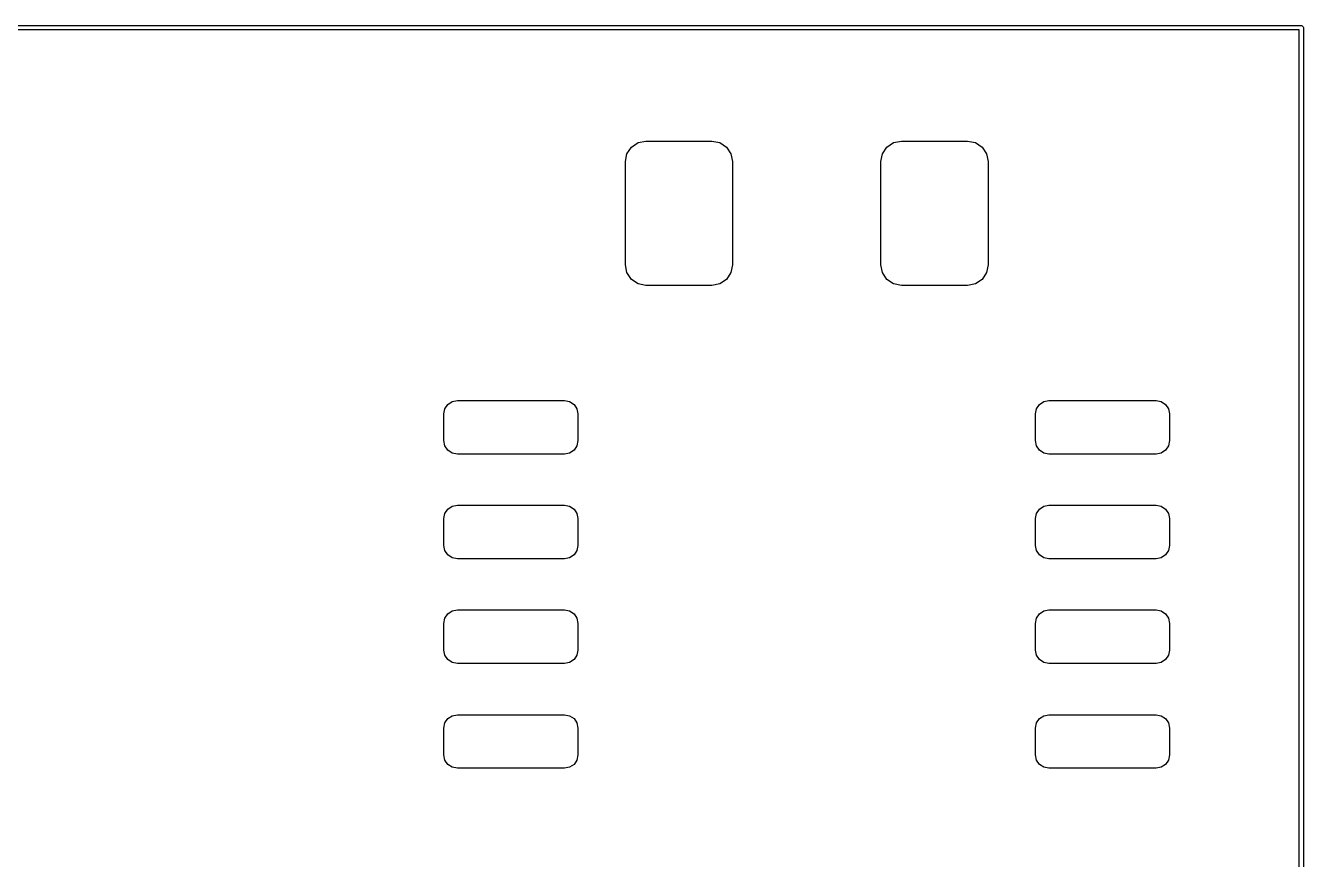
# Model space of a CAD drawing. Extents: x 126 to 188.3, y -91.5 to -70.
# Drawn here: x 140.77 to 156.28, y -80.08 to -69.97 of the extents above; entities that cross this region are included whole.
import ezdxf

# ---------------------------------------------------------------- set-up
doc = ezdxf.new("R2010")
doc.units = 0
doc.layers.add('BLACK', color=7, linetype='CONTINUOUS')

msp = doc.modelspace()

# ---------------------------------------------------------------- linework, layer by layer
at = {"layer": 'BLACK', "linetype": 'CONTINUOUS'}
for p, q in [((126, -69.975), (156.25, -69.975)), ((156.225, -70.025), (126.025, -70.025)), ((156.225, -91.475), (156.225, -70.025)), ((156.25, -69.975), (156.259567, -69.976903)), ((156.259567, -69.976903), (156.273097, -69.990433)), ((156.273097, -69.990433), (156.275, -70)), ((156.275, -70), (156.275, -91.5)), ((148.06903, -71.529329), (148.123223, -71.448223)), ((148.123223, -71.448223), (148.204329, -71.39403)), ((148.204329, -71.39403), (148.3, -71.375)), ((148.3, -71.375), (149.1, -71.375)), ((149.1, -71.375), (149.195671, -71.39403)), ((149.195671, -71.39403), (149.276777, -71.448223)), ((149.276777, -71.448223), (149.33097, -71.529329)), ((151.16903, -71.529329), (151.223223, -71.448223)), ((151.223223, -71.448223), (151.304329, -71.39403)), ((151.304329, -71.39403), (151.4, -71.375)), ((151.4, -71.375), (152.2, -71.375)), ((152.2, -71.375), (152.295671, -71.39403)), ((152.295671, -71.39403), (152.376777, -71.448223)), ((152.376777, -71.448223), (152.43097, -71.529329)), ((148.05, -71.625), (148.06903, -71.529329)), ((149.33097, -71.529329), (149.35, -71.625)), ((151.15, -71.625), (151.16903, -71.529329)), ((152.43097, -71.529329), (152.45, -71.625)), ((148.05, -72.875), (148.05, -71.625)), ((149.35, -71.625), (149.35, -72.875)), ((151.15, -72.875), (151.15, -71.625)), ((152.45, -71.625), (152.45, -72.875)), ((148.06903, -72.970671), (148.05, -72.875)), ((148.123223, -73.051777), (148.06903, -72.970671)), ((149.33097, -72.970671), (149.276777, -73.051777)), ((149.35, -72.875), (149.33097, -72.970671)), ((151.16903, -72.970671), (151.15, -72.875)), ((151.223223, -73.051777), (151.16903, -72.970671)), ((152.43097, -72.970671), (152.376777, -73.051777)), ((152.45, -72.875), (152.43097, -72.970671)), ((148.204329, -73.10597), (148.123223, -73.051777)), ((148.3, -73.125), (148.204329, -73.10597)), ((149.1, -73.125), (148.3, -73.125)), ((149.195671, -73.10597), (149.1, -73.125)), ((149.276777, -73.051777), (149.195671, -73.10597)), ((151.304329, -73.10597), (151.223223, -73.051777)), ((151.4, -73.125), (151.304329, -73.10597)), ((152.2, -73.125), (151.4, -73.125)), ((152.295671, -73.10597), (152.2, -73.125)), ((152.376777, -73.051777), (152.295671, -73.10597)), ((145.897595, -74.567595), (145.950314, -74.53237)), ((145.950314, -74.53237), (146.0125, -74.52)), ((146.0125, -74.52), (147.3125, -74.52)), ((147.3125, -74.52), (147.374686, -74.53237)), ((147.374686, -74.53237), (147.427405, -74.567595)), ((153.072595, -74.567595), (153.125314, -74.53237)), ((153.125314, -74.53237), (153.1875, -74.52)), ((153.1875, -74.52), (154.4875, -74.52)), ((154.4875, -74.52), (154.549686, -74.53237)), ((154.549686, -74.53237), (154.602405, -74.567595)), ((145.85, -74.6825), (145.86237, -74.620314)), ((145.85, -75.0075), (145.85, -74.6825)), ((145.86237, -74.620314), (145.897595, -74.567595)), ((147.427405, -74.567595), (147.46263, -74.620314)), ((147.46263, -74.620314), (147.475, -74.6825)), ((147.475, -74.6825), (147.475, -75.0075)), ((153.025, -74.6825), (153.03737, -74.620314)), ((153.025, -75.0075), (153.025, -74.6825)), ((153.03737, -74.620314), (153.072595, -74.567595)), ((154.602405, -74.567595), (154.63763, -74.620314)), ((154.63763, -74.620314), (154.65, -74.6825)), ((154.65, -74.6825), (154.65, -75.0075)), ((145.86237, -75.069686), (145.85, -75.0075)), ((147.475, -75.0075), (147.46263, -75.069686)), ((153.03737, -75.069686), (153.025, -75.0075)), ((154.65, -75.0075), (154.63763, -75.069686)), ((145.897595, -75.122405), (145.86237, -75.069686)), ((145.950314, -75.15763), (145.897595, -75.122405)), ((146.0125, -75.17), (145.950314, -75.15763)), ((147.3125, -75.17), (146.0125, -75.17)), ((147.374686, -75.15763), (147.3125, -75.17)), ((147.427405, -75.122405), (147.374686, -75.15763)), ((147.46263, -75.069686), (147.427405, -75.122405)), ((153.072595, -75.122405), (153.03737, -75.069686)), ((153.125314, -75.15763), (153.072595, -75.122405)), ((153.1875, -75.17), (153.125314, -75.15763)), ((154.4875, -75.17), (153.1875, -75.17)), ((154.549686, -75.15763), (154.4875, -75.17)), ((154.602405, -75.122405), (154.549686, -75.15763)), ((154.63763, -75.069686), (154.602405, -75.122405)), ((145.950314, -75.80237), (146.0125, -75.79)), ((146.0125, -75.79), (147.3125, -75.79)), ((147.3125, -75.79), (147.374686, -75.80237)), ((153.125314, -75.80237), (153.1875, -75.79)), ((153.1875, -75.79), (154.4875, -75.79)), ((154.4875, -75.79), (154.549686, -75.80237)), ((145.85, -75.9525), (145.86237, -75.890314)), ((145.86237, -75.890314), (145.897595, -75.837595)), ((145.897595, -75.837595), (145.950314, -75.80237)), ((147.374686, -75.80237), (147.427405, -75.837595)), ((147.427405, -75.837595), (147.46263, -75.890314)), ((147.46263, -75.890314), (147.475, -75.9525)), ((153.025, -75.9525), (153.03737, -75.890314)), ((153.03737, -75.890314), (153.072595, -75.837595)), ((153.072595, -75.837595), (153.125314, -75.80237)), ((154.549686, -75.80237), (154.602405, -75.837595)), ((154.602405, -75.837595), (154.63763, -75.890314)), ((154.63763, -75.890314), (154.65, -75.9525)), ((145.85, -76.2775), (145.85, -75.9525)), ((147.475, -75.9525), (147.475, -76.2775)), ((153.025, -76.2775), (153.025, -75.9525)), ((154.65, -75.9525), (154.65, -76.2775)), ((145.86237, -76.339686), (145.85, -76.2775)), ((145.897595, -76.392405), (145.86237, -76.339686)), ((145.950314, -76.42763), (145.897595, -76.392405)), ((147.427405, -76.392405), (147.374686, -76.42763)), ((147.46263, -76.339686), (147.427405, -76.392405)), ((147.475, -76.2775), (147.46263, -76.339686)), ((153.03737, -76.339686), (153.025, -76.2775)), ((153.072595, -76.392405), (153.03737, -76.339686)), ((153.125314, -76.42763), (153.072595, -76.392405)), ((154.602405, -76.392405), (154.549686, -76.42763)), ((154.63763, -76.339686), (154.602405, -76.392405)), ((154.65, -76.2775), (154.63763, -76.339686)), ((146.0125, -76.44), (145.950314, -76.42763)), ((147.3125, -76.44), (146.0125, -76.44)), ((147.374686, -76.42763), (147.3125, -76.44)), ((153.1875, -76.44), (153.125314, -76.42763)), ((154.4875, -76.44), (153.1875, -76.44)), ((154.549686, -76.42763), (154.4875, -76.44)), ((145.85, -77.2225), (145.86237, -77.160314)), ((145.86237, -77.160314), (145.897595, -77.107595)), ((145.897595, -77.107595), (145.950314, -77.07237)), ((145.950314, -77.07237), (146.0125, -77.06)), ((146.0125, -77.06), (147.3125, -77.06)), ((147.3125, -77.06), (147.374686, -77.07237)), ((147.374686, -77.07237), (147.427405, -77.107595)), ((147.427405, -77.107595), (147.46263, -77.160314)), ((147.46263, -77.160314), (147.475, -77.2225)), ((153.025, -77.2225), (153.03737, -77.160314)), ((153.03737, -77.160314), (153.072595, -77.107595)), ((153.072595, -77.107595), (153.125314, -77.07237)), ((153.125314, -77.07237), (153.1875, -77.06)), ((153.1875, -77.06), (154.4875, -77.06)), ((154.4875, -77.06), (154.549686, -77.07237)), ((154.549686, -77.07237), (154.602405, -77.107595)), ((154.602405, -77.107595), (154.63763, -77.160314)), ((154.63763, -77.160314), (154.65, -77.2225)), ((145.85, -77.5475), (145.85, -77.2225)), ((147.475, -77.2225), (147.475, -77.5475)), ((153.025, -77.5475), (153.025, -77.2225)), ((154.65, -77.2225), (154.65, -77.5475)), ((145.86237, -77.609686), (145.85, -77.5475)), ((145.897595, -77.662405), (145.86237, -77.609686)), ((147.46263, -77.609686), (147.427405, -77.662405)), ((147.475, -77.5475), (147.46263, -77.609686)), ((153.03737, -77.609686), (153.025, -77.5475)), ((153.072595, -77.662405), (153.03737, -77.609686)), ((154.63763, -77.609686), (154.602405, -77.662405)), ((154.65, -77.5475), (154.63763, -77.609686)), ((145.950314, -77.69763), (145.897595, -77.662405)), ((146.0125, -77.71), (145.950314, -77.69763)), ((147.3125, -77.71), (146.0125, -77.71)), ((147.374686, -77.69763), (147.3125, -77.71)), ((147.427405, -77.662405), (147.374686, -77.69763)), ((153.125314, -77.69763), (153.072595, -77.662405)), ((153.1875, -77.71), (153.125314, -77.69763)), ((154.4875, -77.71), (153.1875, -77.71)), ((154.549686, -77.69763), (154.4875, -77.71)), ((154.602405, -77.662405), (154.549686, -77.69763)), ((145.86237, -78.430314), (145.897595, -78.377595)), ((145.897595, -78.377595), (145.950314, -78.34237)), ((145.950314, -78.34237), (146.0125, -78.33)), ((146.0125, -78.33), (147.3125, -78.33)), ((147.3125, -78.33), (147.374686, -78.34237)), ((147.374686, -78.34237), (147.427405, -78.377595)), ((147.427405, -78.377595), (147.46263, -78.430314)), ((153.03737, -78.430314), (153.072595, -78.377595)), ((153.072595, -78.377595), (153.125314, -78.34237)), ((153.125314, -78.34237), (153.1875, -78.33)), ((153.1875, -78.33), (154.4875, -78.33)), ((154.4875, -78.33), (154.549686, -78.34237)), ((154.549686, -78.34237), (154.602405, -78.377595)), ((154.602405, -78.377595), (154.63763, -78.430314)), ((145.85, -78.4925), (145.86237, -78.430314)), ((145.85, -78.8175), (145.85, -78.4925)), ((147.46263, -78.430314), (147.475, -78.4925)), ((147.475, -78.4925), (147.475, -78.8175)), ((153.025, -78.4925), (153.03737, -78.430314)), ((153.025, -78.8175), (153.025, -78.4925)), ((154.63763, -78.430314), (154.65, -78.4925)), ((154.65, -78.4925), (154.65, -78.8175)), ((145.86237, -78.879686), (145.85, -78.8175)), ((145.897595, -78.932405), (145.86237, -78.879686)), ((147.46263, -78.879686), (147.427405, -78.932405)), ((147.475, -78.8175), (147.46263, -78.879686)), ((153.03737, -78.879686), (153.025, -78.8175)), ((153.072595, -78.932405), (153.03737, -78.879686)), ((154.63763, -78.879686), (154.602405, -78.932405)), ((154.65, -78.8175), (154.63763, -78.879686)), ((145.950314, -78.96763), (145.897595, -78.932405)), ((146.0125, -78.98), (145.950314, -78.96763)), ((147.3125, -78.98), (146.0125, -78.98)), ((147.374686, -78.96763), (147.3125, -78.98)), ((147.427405, -78.932405), (147.374686, -78.96763)), ((153.125314, -78.96763), (153.072595, -78.932405)), ((153.1875, -78.98), (153.125314, -78.96763)), ((154.4875, -78.98), (153.1875, -78.98)), ((154.549686, -78.96763), (154.4875, -78.98)), ((154.602405, -78.932405), (154.549686, -78.96763))]:
    msp.add_line(p, q, dxfattribs=at)

doc.saveas('drawing.dxf')
